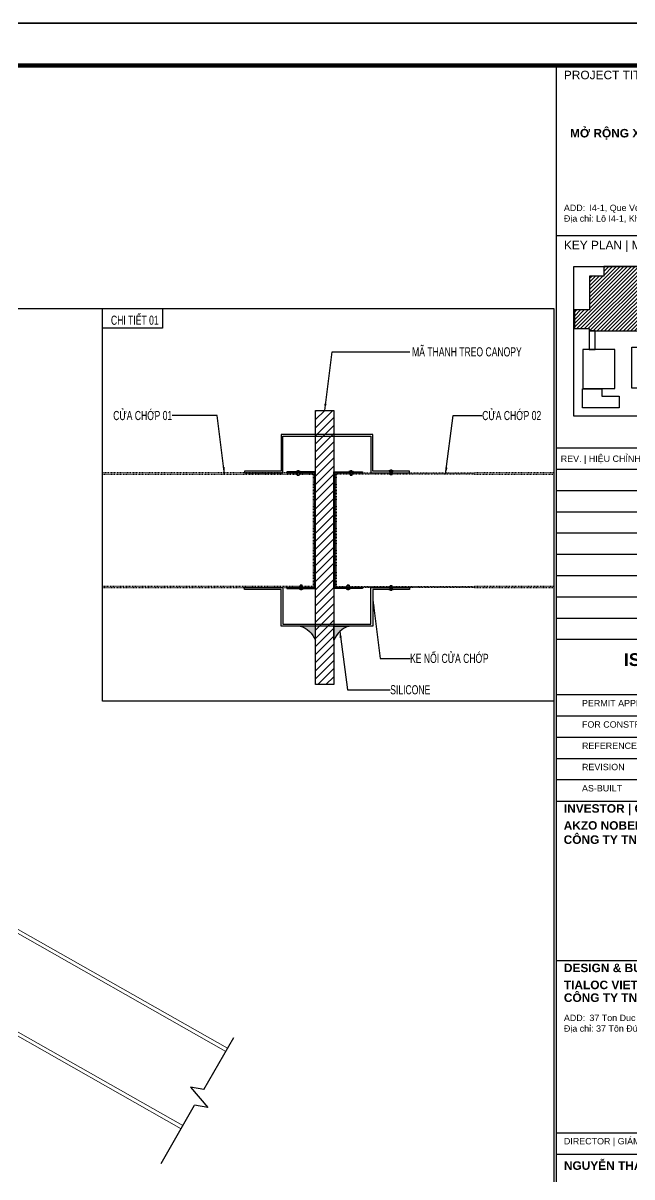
# Model space of a CAD drawing. Header units: inches. Extents: x 340055 to 349452, y -34649 to -30845.
# Drawn here: x 346000.9 to 346167, y -33663.4 to -33348.7 of the extents above; entities that cross this region are included whole.
import ezdxf

# ---------------------------------------------------------------- set-up
doc = ezdxf.new("R2010")
doc.units = ezdxf.units.IN
doc.header["$MEASUREMENT"] = 0
doc.linetypes.add('DD3', pattern=[0.2, 0.1, -0.1])
doc.linetypes.add('XKITLINE00', pattern=[0])
for name, color, linetype in [('0 @ 1', 7, 'Continuous'), ('3', 3, 'Continuous'), ('flashing', 6, 'Continuous'), ('NET IN', 3, 'Continuous')]:
    doc.layers.add(name, color=color, linetype=linetype)
for name, color, linetype, lineweight in [('TL-TIILE BLOCK A2$0$TL-TITLE BLOCK - TEXT @ 1', 7, 'Continuous', 25), ('TL-TIILE BLOCK A2$0$TL-TITLE BLOCK 1', 7, 'Continuous', 50), ('TL-TIILE BLOCK A2$0$TL-TITLE BLOCK 2', 7, 'Continuous', 25), ('TL-TITLE BLOCK - TEXT', 7, 'Continuous', 25)]:
    doc.layers.add(name, color=color, linetype=linetype, lineweight=lineweight)
doc.styles.add('ST1H', font='vnshxh.shx', dxfattribs={"width": 0.7})
doc.styles.add('TL-TIILE BLOCK A2$0$MEP-TEXT T.BLOCK 1', font='arial.ttf', dxfattribs={"height": 1.5})
doc.styles.add('TL-TIILE BLOCK A2$0$MEP-TEXT T.BLOCK 2', font='arial.ttf')
doc.styles.add('TL-TIILE BLOCK A2$0$MEP-TEXT T.BLOCK 3', font='arial.ttf', dxfattribs={"height": 3})
doc.dimstyles.new('3', dxfattribs={"dimtxt": 3.5, "dimasz": 1.8, "dimexe": 1, "dimexo": 0, "dimgap": 1, "dimtad": 1, "dimdec": 0, "dimlfac": 3, "dimzin": 0, "dimdsep": 46, "dimtxsty": 'ST1H', "dimblk": 'OBLIQUE', "dimcen": 1, "dimdle": 1, "dimclrd": 8, "dimclre": 8, "dimclrt": 3, "dimadec": 0, "dimazin": 0, "dimtfac": 1, "dimtdec": 0, "dimtix": 1, "dimtofl": 0, "dimtmove": 1, "dimatfit": 3, "dimfxl": 0, "dimtolj": 1, "dimtzin": 0, "dimlwd": -1, "dimlwe": -1, "dimarcsym": 0})

# ---------------------------------------------------------------- blocks, each defined once
blk = doc.blocks.new('RIVET')
at = {"color": 8}
for p, q in [((-3.914987789030417, 1.084325839266965), (-4.167331088101491, 4.72939e-11)), ((-4.167331088101491, 4.72939e-11), (-3.914987789030417, -1.084325839208757)), ((-3.914987789030417, -1.084325839208757), (-3.914987789030417, 1.084325839266965)), ((-3.54093686575652, -1.317140908056896), (-3.54093686575652, 1.317140908151485)), ((-0.9629095086711456, -1.249999999952705), (-0.9629095086711456, 1.250000000047293)), ((-0.9629095086711456, 1.250000000047293), (-0.0625000000582077, 1.250000000047293)), ((0, 1.31250000003274), (0, 2.437500000025464)), ((0, -1.312499999974533), (0, 1.31250000003274)), ((0.0625000000582077, 2.500000000047291), (0.0863728756667115, 2.500000000047291)), ((0.1422745751915499, 2.465450849751503), (0.6840169943461656, 1.381966011296754)), ((0.1422745751915499, -2.465450849693295), (0.1422745751915499, 2.465450849751503)), ((0.7499999999708955, 1.102457514109119), (0.7499999999708955, -1.10245751401453)), ((0.9175378023064692, 0.6875000000327418), (0.7499999999708955, 0.6875000000327418)), ((0.9175378023064692, -0.6874999999745333), (0.9175378023064692, 0.6875000000327418)), ((-0.0625000000582077, -1.249999999952705), (-0.9629095086711456, -1.249999999952705)), ((0, -2.437499999967258), (0, -1.312499999974533)), ((0.0863728756667115, -2.499999999952705), (0.0625000000582077, -2.499999999952705)), ((0.6840169943461656, -1.381966011202166), (0.1422745751915499, -2.465450849693295)), ((0.9175378023064692, -0.6874999999745333), (0.7499999999708955, -0.6874999999745333))]:
    blk.add_line(p, q, dxfattribs=at)
for centre, radius, start, end in [((-3.413812949875134, 0.6960071749308554), 0.6340091517821423, 101.566667877257, 142.2308755650048), ((-2.516829869564389, -0.1326427478743425), 1.775012053210235, 64.63521389712217, 125.2368516401208), ((-0.9140571189345786, 2.958867628451116), 1.709565771609959, 240.4783234104565, 268.3624983159883), ((-0.0625000000582077, 1.31250000003274), 0.0624999999999965, 270, 0), ((0.0625000000582077, 2.437500000025464), 0.0625000000000142, 90, 180), ((0.0863728756667115, 2.437500000025464), 0.0624999999999609, 26.56505117707799, 90), ((0.1249999999708962, 1.102457514109119), 0.6250000000000582, 0, 26.56505117707799), ((5.368688533635577, 0.6158487672400954), 4.451727387475298, 179.0777758487487, 187.9517589927636), ((5.769411376822973, -0.6404616965919552), 4.852101584400593, 172.415007190585, 180.5554579667828), ((-3.413812949875134, -0.696007174836268), 0.6340091517821188, 217.7691244349952, 258.4333321227429), ((-2.516829869564389, 0.1326427479325504), 1.775012053210252, 234.7631483598792, 295.3647861028779), ((-0.9140571189345786, -2.958867628392908), 1.709565771609953, 91.63750168401172, 119.5216765895436), ((-0.0625000000582077, -1.312499999974533), 0.0625000000000142, 0, 90), ((0.0625000000582077, -2.437499999967258), 0.0624999999999965, 180, 270), ((0.0863728756667115, -2.437499999967258), 0.0624999999999328, 270, 333.434948822922), ((0.1249999999708962, -1.10245751401453), 0.6250000000000706, 333.434948822922, 0)]:
    blk.add_arc(centre, radius, start, end, dxfattribs=at)
blk = doc.blocks.new('_Oblique')
at = {"color": 0, "linetype": 'ByBlock', "lineweight": -2}
blk.add_line((-0.5, -0.5), (0.5, 0.5), dxfattribs=at)
blk = doc.blocks.new('kt kien truc 1')
at = {"layer": 'TL-TITLE BLOCK - TEXT', "ltscale": 5}
h = blk.add_hatch(dxfattribs=at)
h.set_pattern_fill('ANSI31', color=252, scale=5)
h.set_pattern_definition([(45, (0.6056589822655951, 1.008431430836026), (-0.4419417382415922, 0.4419417382415922), [])])
h.paths.add_polyline_path([(545.1177861023643, 360.5188746352139), (542.2223066576844, 360.5188746352139), (542.2223066576844, 362.7441854701592), (533.3820605613091, 362.7441854701592), (533.3820605613091, 360.489272985706), (528.9963997413324, 360.489272985706), (528.9963997413324, 362.7441854701592), (520.1529842012496, 362.7441854701592), (520.1529842012496, 360.489272985706), (516.807868826867, 360.489272985706), (516.807868826867, 352.5540765176358), (513.2383765987797, 352.5560307979113), (513.2383765987797, 348.1560257390624), (516.7033966225081, 348.1560257390624), (516.7033984195259, 347.5972761715466), (538.3249932594535, 347.5972761715466), (538.3249932594535, 348.9171593409388), (545.1177861023643, 348.9171593409388)])
at = {"layer": 'Defpoints', "color": 8}
blk.add_lwpolyline([(0, 0), (594, 0), (594, 420), (0, 420)], close=True, dxfattribs=at)
at = {"layer": 'TL-TIILE BLOCK A2$0$TL-TITLE BLOCK 1', "const_width": 1}
blk.add_lwpolyline([(20, 10), (579, 10), (584, 15), (584, 405), (579, 410), (20, 410), (15, 405), (15, 15)], close=True, dxfattribs=at)
at = {"layer": 'TL-TIILE BLOCK A2$0$TL-TITLE BLOCK 2'}
for p, q in [((509, 410), (509, 10)), ((584, 370), (509, 370)), ((584, 320), (509, 320)), ((584, 320), (509, 320)), ((584, 315), (509, 315)), ((584, 310), (509, 310)), ((584, 305), (509, 305)), ((584, 300), (509, 300)), ((584, 295), (509, 295)), ((584, 290), (509, 290)), ((584, 285), (509, 285)), ((584, 280), (509, 280)), ((584, 275), (509, 275)), ((584, 262), (509, 262)), ((584, 257), (509, 257)), ((584, 252), (509, 252)), ((584, 247), (509, 247)), ((584, 242), (509, 242)), ((509, 237), (584, 237)), ((509, 199.5), (584, 199.5)), ((509, 159), (584, 159)), ((509, 154), (559, 154))]:
    blk.add_line(p, q, dxfattribs=at)
at = {"layer": 'TL-TITLE BLOCK - TEXT'}
for points in [[(513.0843749086725, 362.7441854701592), (578.8247749086495, 362.7441854701592), (578.8247749086495, 327.5695950043512), (513.0843749086725, 327.5695950043512)], [(518.1422005906679, 347.597173416777), (516.7033938057248, 347.597173416777), (516.7033938057248, 343.2695654701594), (518.1422005906679, 343.2695654701594)], [(522.740003228113, 343.2695654701594), (515.200189953488, 343.2695654701594), (515.200189953488, 334.0295654701595), (522.740003228113, 334.0295654701595)], [(526.7742643045694, 343.7691515726769), (548.2183425899239, 343.7691515726769), (548.2183425899239, 334.1771854262329), (526.7742643045694, 334.1771854262329)]]:
    blk.add_lwpolyline(points, close=True, dxfattribs=at)
for points in [[(545.1177861023643, 360.5188746352139), (542.2223066576844, 360.5188746352139), (542.2223066576844, 362.7441854701592), (533.3820605613091, 362.7441854701592), (533.3820605613091, 360.489272985706), (528.9963997413324, 360.489272985706), (528.9963997413324, 362.7441854701592), (520.1529842012496, 362.7441854701592), (520.1529842012496, 360.489272985706), (516.807868826867, 360.489272985706), (516.807868826867, 352.5540765176358), (513.2383765987797, 352.5560307979113), (513.2383765987797, 348.1560257390624), (516.7033966225081, 348.1560257390624), (516.7033984195259, 347.5972761715466), (538.3249932594535, 347.5972761715466), (538.3249932594535, 348.9171593409388), (545.1177861023643, 348.9171593409388), (545.1177861023643, 360.5188746352139)], [(515.1896699635508, 333.9601523785545), (519.6860387102242, 333.9601523785545), (519.6792643045683, 332.2911254701596), (523.7696699635508, 332.2924454701592), (523.7696699635508, 329.4927254701556), (515.1896699635508, 329.4927254701556), (515.1896699635508, 333.9601523785545), (515.1896699635508, 333.9601523785545)]]:
    blk.add_lwpolyline(points, dxfattribs=at)
at = {"layer": '0 @ 1', "insert": (510.7862117165751, 152.3061665625944), "char_height": 2, "attachment_point": 1, "style": 'TL-TIILE BLOCK A2$0$MEP-TEXT T.BLOCK 2'}
blk.add_mtext_dynamic_manual_height_columns('\\pt10;{\\fArial|b1|i0|c0|p34;NGUYỄN THANH BẢO}', width=32.15705527792124, gutter_width=12.5, heights=[0], dxfattribs=at)
at = {"layer": 'TL-TIILE BLOCK A2$0$TL-TITLE BLOCK - TEXT @ 1', "attachment_point": 1}
for s, width, heights, insert, char_height, style in [('PROJECT TITLE | TÊN DỰ ÁN', 66.54820784047115, [0], (510.7830321226938, 408.7947269506867), 2, 'TL-TIILE BLOCK A2$0$MEP-TEXT T.BLOCK 2'), ('\\pi0.50923;{\\fArial|b1|i0|c0|p34;MỞ RỘNG XƯỞNG SẢN XUẤT SƠN CÔNG NGHIỆP}', 68.8383701581688, [0], (511.7206365273505, 395.1045713495096), 2, 'TL-TIILE BLOCK A2$0$MEP-TEXT T.BLOCK 3'), ('ADD:^II4-1, Que Vo Industrial Park, Bac Ninh Province, Viet Nam ', 66.54820784047115, [0], (510.7830321226938, 377.2947269506867), 1.5, 'TL-TIILE BLOCK A2$0$MEP-TEXT T.BLOCK 1'), ('Địa chỉ: Lô I4-1, Khu công nghiệp Quế Võ, Bắc Ninh, Việt Nam', 66.54820784047115, [0], (510.7830321226938, 374.7947269506867), 1.5, 'TL-TIILE BLOCK A2$0$MEP-TEXT T.BLOCK 1'), ('KEY PLAN | MẶT BẰNG ĐỊNH VỊ', 66.54820784047115, [0], (510.7830321226938, 368.7947269506867), 2, 'TL-TIILE BLOCK A2$0$MEP-TEXT T.BLOCK 2'), ('REV. | HIỆU CHỈNH', 37.61800927431796, [0], (510.0384513858444, 318.2947269506867), 1.5, 'TL-TIILE BLOCK A2$0$MEP-TEXT T.BLOCK 1'), ('\\pi11.8638;{\\fArial|b1|i0|c0|p34;ISSUANCE PURPOSE}', 66.54820784047115, [0], (513.0139460923456, 271.7947269506867), 3, 'TL-TIILE BLOCK A2$0$MEP-TEXT T.BLOCK 3'), ('PERMIT APPLICATION ', 44.99455841291456, [0], (515.0384513858444, 260.7947269506867), 1.5, 'TL-TIILE BLOCK A2$0$MEP-TEXT T.BLOCK 1'), ('FOR CONSTRUCTION', 44.99455841291456, [0], (515.0384513858444, 255.7947269506867), 1.5, 'TL-TIILE BLOCK A2$0$MEP-TEXT T.BLOCK 1'), ('REFERENCE ', 44.99455841291456, [0], (515.0384513858444, 250.7947269506867), 1.5, 'TL-TIILE BLOCK A2$0$MEP-TEXT T.BLOCK 1'), ('REVISION', 44.99455841291456, [1.552182810368349], (515.0384513858444, 245.7947269506867), 1.5, 'TL-TIILE BLOCK A2$0$MEP-TEXT T.BLOCK 1'), ('AS-BUILT ', 44.99455841291456, [0], (515.0384513858444, 240.7947269506867), 1.5, 'TL-TIILE BLOCK A2$0$MEP-TEXT T.BLOCK 1'), ('{\\fArial|b1|i0|c0|p34;INVESTOR | CHỦ ĐẦU TƯ}', 66.54820784047115, [0], (510.7830321226938, 236.2947269506867), 2, 'TL-TIILE BLOCK A2$0$MEP-TEXT T.BLOCK 2'), ('\\pi5.64586;{\\fArial|b1|i0|c0|p34;AKZO NOBEL VIETNAM CO., LTD\\PCÔNG TY TNHH AKZO NOBEL VIỆT NAM}', 66.54820784047115, [0], (505.0884846016852, 232.2947269506867), 2, 'TL-TIILE BLOCK A2$0$MEP-TEXT T.BLOCK 2'), ('{\\fArial|b1|i0|c0|p34;DESIGN & BUILD CONTRACTOR | TỔNG THẦU}', 66.54820784047115, [0], (510.7830321226938, 198.7947269506867), 2, 'TL-TIILE BLOCK A2$0$MEP-TEXT T.BLOCK 2'), ('{\\fArial|b1|i0|c0|p34;TIALOC VIETNAM CO.,LTD}', 66.54820784047115, [0], (510.7830321226938, 194.7947269506867), 2, 'TL-TIILE BLOCK A2$0$MEP-TEXT T.BLOCK 2'), ('{\\fArial|b1|i0|c0|p34;CÔNG TY TNHH TIALOC VIỆT NAM}', 66.54820784047115, [0], (510.7830321226938, 191.7947269506867), 2, 'TL-TIILE BLOCK A2$0$MEP-TEXT T.BLOCK 2'), ('ADD:^I37 Ton Duc Thang Str, Ben Nghe Ward, Dictrict 1, Ho Chi Minh City ', 70.45687128427289, [0], (510.7830321226938, 186.7947269506867), 1.5, 'TL-TIILE BLOCK A2$0$MEP-TEXT T.BLOCK 1'), ('Địa chỉ: 37 Tôn Đức Thắng, phường Bến Nghé, Quận 1, TP. Hồ Chí Minh', 70.52201450814073, [0], (510.7830321226938, 184.2947269506867), 1.5, 'TL-TIILE BLOCK A2$0$MEP-TEXT T.BLOCK 1'), ('DIRECTOR | GIÁM ĐỐC', 57.2396897662984, [0], (510.7830321226938, 157.7947269506867), 1.5, 'TL-TIILE BLOCK A2$0$MEP-TEXT T.BLOCK 1')]:
    blk.add_mtext_dynamic_manual_height_columns(s, width=width, gutter_width=15, heights=heights, dxfattribs=dict(at, insert=insert, char_height=char_height, style=style))

msp = doc.modelspace()

# ---------------------------------------------------------------- hatches: boundary and pattern name
h = msp.add_hatch()
h.set_pattern_fill('ANSI31', color=8, scale=12.5, style=0)
h.set_pattern_definition([(45, (-1374002.143258513, 156861.7751136267), (-1.10485434560398, 1.104854345603981), [])])
h.paths.add_polyline_path([(346080.6828092011, -33454.33370453587), (346085.6828092011, -33454.33370453587), (346085.6828092011, -33529.12653944411), (346080.6828092011, -33529.12653944411)])
at = {"true_color": 0x19e6c0}
h = msp.add_hatch(color=120, dxfattribs=at)
edge = h.paths.add_edge_path()
edge.add_line((346080.6828092011, -33517.00004741459), (346080.6828092011, -33513.13763218391))
edge.add_line((346080.6828092011, -33513.13763218391), (346076.4663658299, -33513.13763218391))
edge.add_arc((346074.5098180129, -33519.50618519104), 6.662322925560709, 22.09638235153858, 72.92198720876468, ccw=False)
h = msp.add_hatch(color=120, dxfattribs=at)
edge = h.paths.add_edge_path()
edge.add_line((346085.6828092011, -33517.00004741459), (346085.6828092011, -33513.13763218391))
edge.add_line((346085.6828092011, -33513.13763218391), (346089.8992525724, -33513.13763218391))
edge.add_arc((346091.8558003893, -33519.50618519104), 6.662322925560709, 107.0780127912353, 157.9036176484614)

# ---------------------------------------------------------------- linework, layer by layer
at = {"color": 9, "linetype": 'XKITLINE00', "lineweight": 0}
for p, q in [((346056.2099095468, -33629.15684091602), (345962.5468466813, -33576.00775362932)), ((346056.7099234495, -33628.29079143207), (345963.0403610638, -33575.13801599389)), ((346044.0283578259, -33650.25590741164), (345950.5236390398, -33597.19667244287)), ((346044.5283717285, -33649.3898579277), (345951.0171534223, -33596.32693480745))]:
    msp.add_line(p, q, dxfattribs=at)
for p, q in [((346050.2336035346, -33639.50810657072), (346046.6343719839, -33638.87346493902)), ((346046.6343719839, -33638.87346493902), (346051.3328350843, -33644.47287522076)), ((346051.3328350843, -33644.47287522076), (346047.7336035346, -33643.83823358965))]:
    msp.add_line(p, q)
at = {"color": 8}
for points in [[(345576.3682807597, -33426.53979993475), (346145.7062101018, -33426.53979993475), (346145.7062101018, -33778.11965605165), (345576.3682807597, -33778.11965605165)], [(346022.6002495384, -33426.53979993475), (346145.7062101019, -33426.53979993475), (346145.7062101019, -33533.61088671777), (346022.6002495384, -33533.61088671777)], [(346080.6828092011, -33454.33370453587), (346085.6828092011, -33454.33370453587), (346085.6828092011, -33529.12653944411), (346080.6828092011, -33529.12653944411)]]:
    msp.add_lwpolyline(points, close=True, dxfattribs=at)
at = {"color": 71, "linetype": 'DD3', "ltscale": 2}
for points in [[(346022.6002495384, -33502.63427826695), (346080.3703092011, -33502.63427826695), (346080.3703092011, -33471.38637446517), (346022.6002495384, -33471.38637446517)], [(346022.6002495384, -33471.69887446495), (346080.0578092011, -33471.69887446495), (346080.0578092011, -33502.3217782668), (346022.6002495384, -33502.3217782668)], [(346123.9949122744, -33502.63427826691), (346085.995309201, -33502.63427826691), (346085.995309201, -33471.38637446513), (346123.9949122744, -33471.38637446513)], [(346123.9949122744, -33471.69887446491), (346086.307809201, -33471.69887446491), (346086.307809201, -33502.32177826676), (346123.9949122744, -33502.32177826676)], [(346145.7062101019, -33471.38637446517), (346123.9949122744, -33471.38637446517)], [(346123.9949122744, -33471.69887446495), (346145.7062101019, -33471.69887446495)], [(346145.7062101019, -33502.3217782668), (346123.9949122744, -33502.3217782668)], [(346123.9949122744, -33502.63427826695), (346145.7062101019, -33502.63427826695)]]:
    msp.add_lwpolyline(points, dxfattribs=at)
at = {"color": 120, "true_color": 0x19e6c0}
for points in [[(346080.6828092011, -33517.00004741459), (346080.6828092011, -33513.13763218391), (346076.4663658299, -33513.13763218391, -0.2254771322585161), (346080.6828092011, -33517.00004741448)], [(346085.6828092011, -33517.00004741459), (346085.6828092011, -33513.13763218391), (346089.8992525724, -33513.13763218391, 0.2254771322585161), (346085.6828092011, -33517.00004741448)]]:
    msp.add_lwpolyline(points, format="xyb", dxfattribs=at)
at = {"color": 8, "linetype": 'Continuous'}
for points in [[(346050.233603532, -33639.50810657515), (346058.4290679928, -33625.31314573747)], [(346038.5883953013, -33659.67819889546), (346047.733603532, -33643.83823359407)]]:
    msp.add_lwpolyline(points, dxfattribs=at)
at = {"layer": 'flashing'}
for points in [[(346071.2912276658, -33470.88302054774), (346061.2912276658, -33470.88302054774), (346061.2912276658, -33471.38637446478), (346071.7945815828, -33471.38637446478), (346071.7945815828, -33461.38302054779), (346091.1998567861, -33461.38302054779), (346095.7945815828, -33461.38302054779), (346095.7945815831, -33471.38637446478), (346106.2979354999, -33471.38637446478), (346106.2979354999, -33470.88302054774), (346096.2979354999, -33470.88302054774), (346096.2979354999, -33460.88302054776), (346091.1998567861, -33460.88302054776), (346071.2912276658, -33460.88302054776)], [(346080.6828092011, -33490.50807746297), (346080.6828092011, -33471.07177826695), (346072.8703092011, -33471.07177826695), (346072.8703092011, -33471.38637446517), (346080.3703092011, -33471.38637446517), (346080.3703092011, -33490.50807746297), (346080.3703092011, -33502.6363744651), (346072.8703092011, -33502.6363744651), (346072.8703092011, -33502.95097066325), (346080.6828092011, -33502.95097066325)], [(346085.682809201, -33490.50807746293), (346085.682809201, -33471.07177826691), (346093.495309201, -33471.07177826691), (346093.495309201, -33471.38637446513), (346085.995309201, -33471.38637446513), (346085.995309201, -33490.50807746293), (346085.995309201, -33502.63637446506), (346093.495309201, -33502.63637446506), (346093.495309201, -33502.95097066321), (346085.682809201, -33502.95097066321)], [(346071.2912276658, -33503.13763218396), (346061.2912276658, -33503.13763218396), (346061.2912276658, -33502.63427826692), (346071.7945815828, -33502.63427826692), (346071.7945815828, -33512.6376321839), (346091.1998567861, -33512.6376321839), (346095.7945815828, -33512.6376321839), (346095.7945815831, -33502.63427826692), (346106.2979354999, -33502.63427826692), (346106.2979354999, -33503.13763218396), (346096.2979354999, -33503.13763218396), (346096.2979354999, -33513.13763218393), (346091.1998567861, -33513.13763218393), (346071.2912276658, -33513.13763218393)]]:
    msp.add_lwpolyline(points, close=True, dxfattribs=at)

# ---------------------------------------------------------------- block references
at = {"layer": 'flashing', "color": 0, "ltscale": 500, "yscale": 0.234375}
for p, xscale, zscale, rotation in [((346075.9647650628, -33471.06968206843), -0.234375, 0.2343750000000001, 270), ((346090.4008533389, -33471.0696820684), 0.234375, 0.234375, 90), ((346101.3019192822, -33470.88302054774), -0.234375, 0.234375, 270), ((346076.7765592011, -33502.95097066325), 0.234375, 0.234375, 270), ((346089.589059201, -33502.95097066321), -0.234375, 0.2343750000000001, 90), ((346101.3019192822, -33503.13763218396), 0.234375, 0.234375, 270)]:
    msp.add_blockref('RIVET', p, dxfattribs=dict(at, xscale=xscale, zscale=zscale, rotation=rotation))

# ---------------------------------------------------------------- next in the draw order: texts
at = {"color": 1, "true_color": 0xfa051e, "char_height": 2.5, "style": 'ST1H', "bg_fill": 2}
for s, insert, attachment_point in [('\\A1;CHI TIÕT 01', (346037.9080590496, -33429.75707692518), 6), ('\\A1; M· THANH TREO CANOPY', (346106.3670535871, -33438.38618821895), 4), ('\\A1;CöA CHíP 01', (346041.618877179, -33455.75135814803), 6), ('\\A1;CöA CHíP 02', (346126.1379469527, -33455.75135814803), 4), ('\\A1;KE NèI CöA CHíP', (346106.4640410016, -33521.97671274426), 4), ('\\A1;SILICONE', (346101.0651277718, -33530.54100033627), 4)]:
    msp.add_mtext(s, dxfattribs=dict(at, insert=insert, attachment_point=attachment_point))

# ---------------------------------------------------------------- next in the draw order: linework, layer by layer
at = {"color": 1, "true_color": 0xfa051e}
msp.add_lwpolyline([(346022.6002495384, -33426.53979993475), (346038.9885906272, -33426.53979993475), (346038.9885906272, -33431.93261113673), (346022.6002495384, -33431.93261113673)], close=True, dxfattribs=at)
at = {"layer": 'NET IN'}
msp.add_lwpolyline([(345556.1302298224, -33348.71370397597), (346244.9100966022, -33348.71370397597), (346244.9100966022, -33835.31425782414), (345556.1302298224, -33835.31425782414)], close=True, dxfattribs=at)

# ---------------------------------------------------------------- next in the draw order: block references
at = {"layer": '3', "xscale": 1.159562065285868, "yscale": 1.159562065285868, "zscale": 1.159562065285868}
msp.add_blockref('kt kien truc 1', (345556.1302298224, -33835.72977139604), dxfattribs=at)

# ---------------------------------------------------------------- next in the draw order: leaders
at = {"color": 9}
for points in [[(346083.1828092011, -33454.33370453587), (346085.2181504754, -33438.38618821895), (346106.3670535871, -33438.38618821895)], [(346055.9017734016, -33471.69887446495), (346053.8664321274, -33455.75135814803), (346041.618877179, -33455.75135814803)], [(346116.1677092244, -33471.69887446495), (346118.2030504987, -33455.75135814803), (346126.1379469527, -33455.75135814803)], [(346096.2979354999, -33506.02919642734), (346098.3332767741, -33521.97671274426), (346106.4640410016, -33521.97671274426)], [(346087.3555877318, -33514.59348401935), (346089.390929006, -33530.54100033627), (346101.0651277718, -33530.54100033627)]]:
    msp.add_leader(points, dimstyle='3', override={"dimgap": 1, "dimtad": 0}, dxfattribs=at)

doc.saveas('drawing.dxf')
